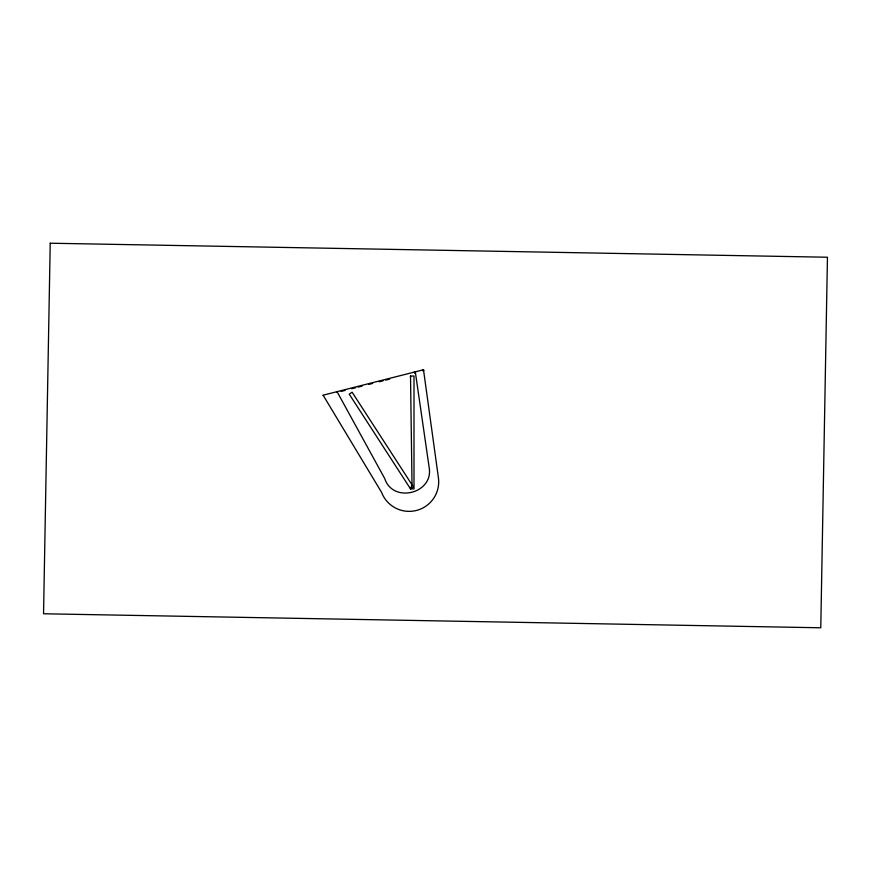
<?xml version="1.0" encoding="UTF-8"?>
<svg xmlns="http://www.w3.org/2000/svg" width="871" height="871" viewBox="0 0 871 871"><rect width="100%" height="100%" fill="white"/><g stroke="black" fill="none" stroke-linecap="round" stroke-linejoin="round"><path stroke-width="1.31" d="M414.607 372.494L415.489 372.57L415.315 371.841L414.356 371.982L414.509 373.038L414.912 372.037A2.014 1.372 75.8 0 1 415.304 371.841L429.207 467.76C433.551 493.65 392.897 503.612 384.775 478.647L337.153 391.852M410.524 488.892L412.016 484.799L410.524 376.022L413.997 376.022L413.997 488.892L410.524 488.892L349.217 394.128L352.134 392.233L413.442 487.009L410.524 488.892L410.524 487.749M322.901 395.249L423.502 369.761L438.483 478.299A29.538 29.538 0 0 1 381.52 492.257L323.239 395.39M341.16 391.406L345.09 390.415M351.644 388.749L355.575 387.758M358.199 387.094L362.129 386.093M368.683 384.438L372.614 383.436M379.168 381.781L383.098 380.779M385.722 380.115L389.653 379.125M423.448 369.783L423.633 370.513L422.87 370.708L422.751 369.87L423.48 369.772M422.696 370.033L423.633 370.513M422.762 369.957L422.947 370.687M336.848 391.721L337.033 392.451M410.524 376.022L410.524 377.176M50.224 243.216L43.55 613.772L820.776 627.784L827.45 257.228L50.224 243.216"/></g></svg>
